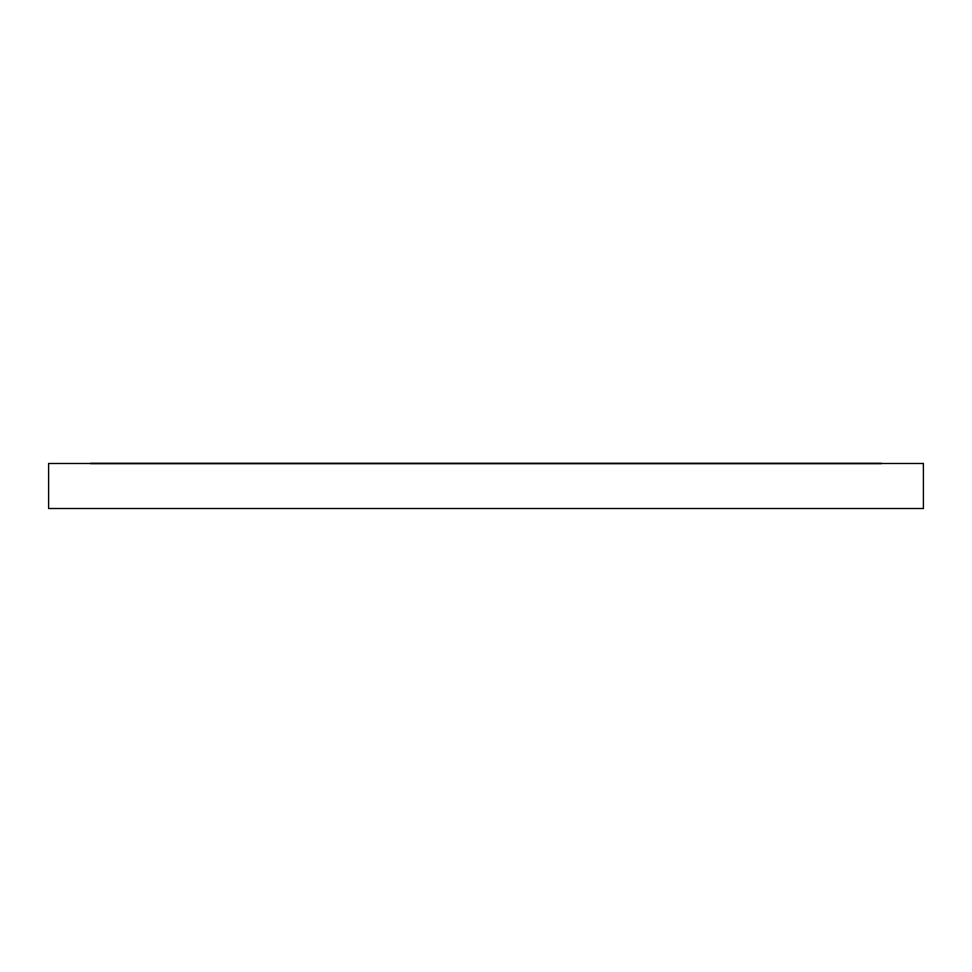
<?xml version="1.0" encoding="UTF-8"?>
<svg xmlns="http://www.w3.org/2000/svg" width="972" height="972" viewBox="0 0 972 972"><rect width="100%" height="100%" fill="white"/><g stroke="black" fill="none" stroke-linecap="round" stroke-linejoin="round"><path stroke-width="1.46" d="M881.592 463.486L90.408 463.486M923.4 463.486L48.6 463.486L48.6 508.514L923.4 508.514L923.4 463.486"/></g></svg>
